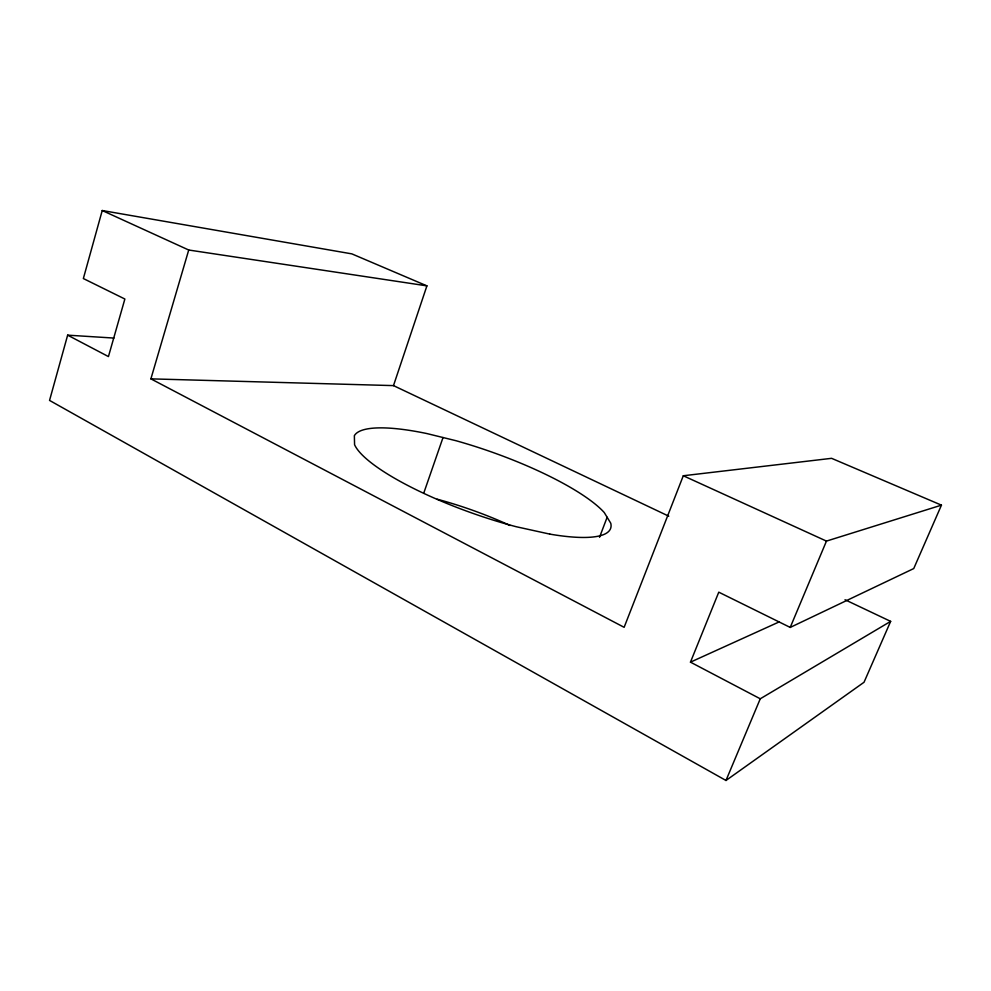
<?xml version="1.0" encoding="UTF-8"?>
<svg xmlns="http://www.w3.org/2000/svg" width="991" height="991" viewBox="0 0 991 991"><rect width="100%" height="100%" fill="white"/><g stroke="black" fill="none" stroke-linecap="round" stroke-linejoin="round"><path stroke-width="1.49" d="M113.928 338.067L67.648 335.156L49.55 400.414L725.982 780.474L864.028 682.266L890.649 621.369L845.026 599.741M102.234 210.526L188.724 250.017L150.892 378.859L393.489 385.61L426.91 285.866L351.842 253.869L102.234 210.526L83.355 278.545L124.866 299.022L108.44 356.574L67.648 335.156M423.801 492.998L443.027 437.526M599.53 537.283L607.136 517.277M890.649 621.369L760.258 698.791L690.467 662.149L718.772 592.172L790.223 627.427L913.739 568.561L941.45 505.15L831.585 458.325L683.295 475.754L624.132 627.315L150.892 378.859M725.982 780.474L760.258 698.791M790.223 627.427L826.457 541.098L941.45 505.15M690.467 662.149L779.062 621.952M188.724 250.017L426.91 285.866M683.295 475.754L826.457 541.098M393.489 385.61L668.789 516.175M437.142 499.191A134.813 38.265 19.6 0 1 510.068 525.49M549.807 534.112L516.138 526.704A136.312 32.046 19.6 0 1 354.58 444.736L354.357 435.693A136.312 32.046 19.6 0 1 426.836 433.55L456.009 440.722A136.312 32.046 19.6 0 1 604.275 512.57L610.753 523.223A136.312 32.046 19.6 0 1 549.807 534.112"/></g></svg>
